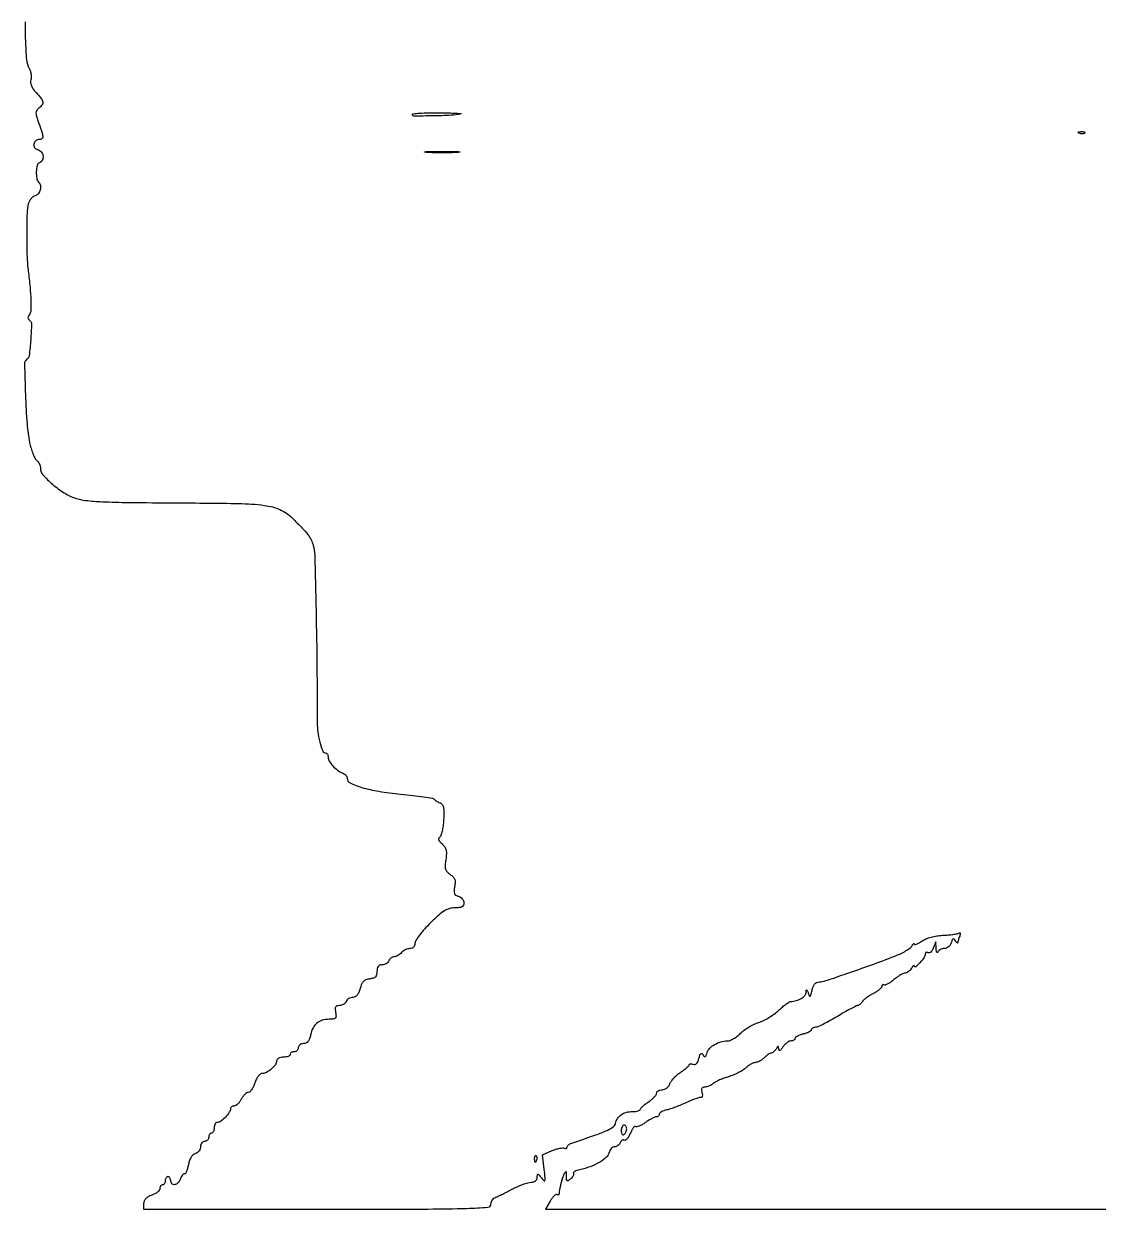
# Model space of a CAD drawing. Extents: x 0 to 1897, y 0 to 3427.
# Drawn here: x 102.8 to 498.7, y 0 to 436.7 of the extents above; entities that cross this region are included whole.
import ezdxf

# ---------------------------------------------------------------- set-up
doc = ezdxf.new("R2010")
doc.units = 0
doc.header["$MEASUREMENT"] = 0

msp = doc.modelspace()

# ---------------------------------------------------------------- linework, layer by layer
msp.add_lwpolyline([(103.409417, 437.406805, 0.011764), (103.463542, 430.374069, 0.014528), (103.882938, 423.42476, 0.103192), (104.859073, 420.212227, -0.049091), (105.292756, 419.19369, -0.038817), (105.562177, 418.026437, -0.040057), (105.640726, 416.892754, -0.074245), (105.494876, 415.983855, 0.10229), (105.388533, 414.959673, 0.073064), (105.670308, 413.838765, 0.0576), (106.350362, 412.61502, 0.031354), (107.439477, 411.281846, -0.020712), (109.265245, 409.141515, -0.123821), (109.856314, 407.812399, -0.206861), (109.594144, 406.721779, -0.074021), (108.43144, 405.573526, 0.082294), (107.637724, 404.763464, 0.153282), (107.3628, 403.895627, 0.074827), (107.553028, 402.608959, 0.009723), (108.416887, 399.963283, -0.005497), (109.637715, 396.328734, -0.070414), (109.88356, 394.917415, -0.268715), (109.531366, 394.262114, -0.139038), (108.606989, 394, 0.167608), (107.264965, 393.53713, 0.187981), (106.57152, 392.366835, 0.196327), (106.866269, 391.075648, 0.177547), (107.995874, 390.290828, -0.16064), (109.30628, 389.442858, -0.138515), (109.951379, 387.928133, -0.148559), (109.689094, 386.378056, -0.187608), (108.621031, 385.40807, 0.248217), (107.797005, 384.464344, 0.048426), (107.48427, 382.151668, 0.048991), (107.63035, 379.730876, 0.158104), (108.353882, 378.312785, -0.156917), (108.984879, 377.083102, -0.103202), (108.916152, 375.480896, -0.104384), (108.215484, 374.054372, -0.164059), (107.084694, 373.311897, 0.096372), (106.305677, 372.937577, 0.056588), (105.548744, 372.227974, 0.053667), (104.926438, 371.313204, 0.061135), (104.545505, 370.325285, 0.05517), (104.076108, 366.886872, 0.006006), (103.968556, 358.882899, 0.007725), (104.081896, 350.802413, 0.025565), (104.510159, 345.5, -0.010221), (105.167674, 339.615186, -0.01737), (105.445319, 334.670464, -0.015361), (105.409009, 330.794331, -0.163162), (104.855304, 329.339028, 0.062849), (104.517949, 328.80273, 0.123285), (104.422996, 328.310698, 0.143483), (104.574518, 327.881965, 0.098437), (104.954449, 327.528152, -0.267052), (105.709347, 326.130743, -0.011178), (105.421758, 320.263993, -0.011911), (104.865842, 314.439566, -0.228413), (103.912438, 312.945884, 0.266425), (103.13544, 311.511585, 0.002943), (103.481822, 300.03384, 0.009033), (104.067453, 289.223479, 0.033139), (105.012877, 282.437974, 0.019783), (105.538981, 280.327041, 0.022465), (106.212127, 278.353656, 0.022393), (106.927162, 276.745753, 0.104087), (107.554945, 275.9544, -0.064245), (108.108111, 275.360329, -0.044347), (108.575515, 274.56771, -0.044495), (108.893999, 273.709218, -0.066676), (109, 272.917861, 0.184248), (109.92417, 270.495053, 0.033339), (113.426797, 267.062298, 0.03607), (117.743385, 263.871413, 0.05935), (121.834513, 261.915856, 0.055451), (125.637718, 261.079183, 0.014814), (131.827163, 260.607085, 0.008769), (141.564048, 260.324992, 0.001739), (159, 260.186393, -0.00283), (182.006161, 259.953307, -0.028285), (191.603768, 259.257745, -0.071655), (197.248672, 257.683512, -0.090643), (201.725108, 254.648382, -0.006204), (205.487075, 250.859036, -0.028408), (207.513406, 248.513729, -0.047206), (208.721131, 246.593438, -0.048679), (209.532607, 244.5, -0.061901), (210.05908, 240.989749, -0.000943), (210.54009, 220.387288, -0.002879), (210.870372, 199.351452, -0.00414), (210.901333, 180.722755, 0.029343), (211.139238, 176.156271, 0.03657), (211.915636, 171.980416, 0.037762), (213.009724, 168.811281, 0.299199), (214.244111, 168, -0.189864), (214.532752, 167.886296, -0.088604), (214.777958, 167.559375, -0.06842), (214.944278, 167.074049, -0.04842), (215, 166.5, 0.139929), (215.410055, 165.063464, 0.046829), (216.743848, 163.307839, 0.046018), (218.511394, 161.708315, 0.069401), (220.326391, 160.704994, -0.062375), (220.966313, 160.362847, -0.060778), (221.508377, 159.870874, -0.065996), (221.876027, 159.310452, -0.112672), (222, 158.767285, 0.289586), (223.107601, 157.015267, 0.038517), (227.388667, 155.372993, 0.032263), (233.627303, 153.94643, 0.015891), (241.701522, 152.902999, -0.005127), (246.259773, 152.413423, -0.007953), (250.181072, 151.888176, -0.003281), (253.500061, 151.367454, -0.200027), (254, 151.056083, 0.077382), (254.304333, 150.744345, 0.02446), (254.844972, 150.379178, 0.02377), (255.496714, 150.025152, 0.024305), (256.174374, 149.737464, -0.142983), (256.990376, 149.133818, -0.109307), (257.457647, 148.120554, -0.055337), (257.634376, 146.423752, -0.011692), (257.544452, 143.443635, -0.018047), (257.344394, 141.217777, -0.024334), (256.993578, 139.226491, -0.022772), (256.559486, 137.649296, -0.177609), (256.096444, 137.059606, 0.160111), (255.731178, 136.625679, 0.180195), (255.717275, 136.082824, 0.097224), (256.114511, 135.396689, 0.029158), (256.965039, 134.531639, -0.055486), (257.946863, 133.422027, -0.094374), (258.45642, 132.297114, -0.074664), (258.581335, 130.882614, -0.024403), (258.351327, 128.795615, 0.022249), (258.103168, 126.629625, 0.08909), (258.246607, 125.308227, 0.116758), (258.815586, 124.310558, 0.052302), (259.962347, 123.31382, -0.048475), (261.04546, 122.386825, -0.10499), (261.621847, 121.460945, -0.097988), (261.794133, 120.338143, -0.038594), (261.605658, 118.778289, 0.027666), (261.382257, 117.216508, 0.117618), (261.519828, 116.289952, 0.164867), (262.028035, 115.696717, 0.070082), (263.005964, 115.288189, -0.082138), (263.770171, 114.947203, -0.073864), (264.416092, 114.367931, -0.076086), (264.85031, 113.644208, -0.097437), (265, 112.883369, -0.098536), (264.817848, 111.96805, -0.167869), (264.305826, 111.390711, -0.103458), (263.338252, 111.084533, -0.025077), (261.653829, 111, 0.070151), (259.68709, 110.7227, 0.068504), (257.856381, 109.91187, 0.044082), (255.729446, 108.322181, 0.011867), (252.653829, 105.435723, 0.016078), (250.488783, 103.163399, 0.020782), (248.660812, 100.937334, 0.019038), (247.310855, 98.997116, 0.143425), (247, 97.935723, -0.0769), (246.873959, 97.121057, -0.116308), (246.507512, 96.507745, -0.118674), (245.912013, 96.13073, -0.082226), (245.122445, 96, 0.067559), (244.312334, 95.890037, 0.044533), (243.430735, 95.559375, 0.044279), (242.614539, 95.074176, 0.063393), (242, 94.5, -0.049186), (241.419567, 93.926052, -0.041783), (240.706921, 93.440625, -0.043726), (239.975982, 93.108001, -0.08512), (239.34617, 93, 0.095347), (238.764533, 92.888068, 0.066847), (238.182023, 92.559375, 0.064538), (237.686979, 92.073427, 0.074982), (237.361626, 91.5, -0.098143), (237.000393, 90.926463, -0.066864), (236.399034, 90.440625, -0.064008), (235.659707, 90.112085, -0.07271), (234.893011, 90, 0.084984), (234.033118, 89.852782, 0.143619), (233.444468, 89.42861, 0.118176), (233.106844, 88.684284, 0.047681), (233, 87.566422, -0.055612), (232.864319, 86.350292, -0.139026), (232.440925, 85.572502, -0.127301), (231.644111, 85.091855, -0.043162), (230.307789, 84.816422, 0.058428), (228.947478, 84.492573, 0.110518), (228.003531, 83.88675, 0.095872), (227.32507, 82.871047, 0.036482), (226.779197, 81.25, -0.035074), (226.296253, 79.802378, -0.075455), (225.690411, 78.797943, -0.102321), (224.952426, 78.209061, -0.117933), (224.078397, 78, 0.07376), (223.322634, 77.887901, 0.06426), (222.592567, 77.559375, 0.066864), (221.997522, 77.073519, 0.096835), (221.638374, 76.5, -0.09813), (221.277162, 75.926463, -0.066864), (220.675869, 75.440625, -0.06401), (219.936638, 75.112085, -0.07272), (219.170057, 75, 0.069894), (218.261898, 74.872428, 0.19665), (217.767672, 74.482911, 0.144075), (217.599317, 73.759994, 0.032889), (217.755249, 72.5, -0.036496), (217.91693, 71.111527, -0.202523), (217.660289, 70.422769, -0.176089), (216.959847, 70.070596, -0.02655), (215.366577, 69.968197, 0.067044), (212.800515, 69.593538, 0.10551), (210.842021, 68.551138, 0.102892), (209.447433, 66.777717, 0.061356), (208.551771, 64.235712, -0.034069), (208.118149, 62.751883, -0.082764), (207.555532, 61.763708, -0.114098), (206.831281, 61.20062, -0.108837), (205.920545, 61, 0.07656), (205.186814, 60.886989, 0.089594), (204.56416, 60.559375, 0.100758), (204.147914, 60.072048, 0.127193), (204, 59.5, -0.099038), (203.885486, 58.927543, -0.097945), (203.559375, 58.440625, -0.097945), (203.072457, 58.114514, -0.099038), (202.5, 58, 0.064853), (201.926543, 57.925306, 0.082425), (201.440625, 57.70625, 0.098894), (201.115568, 57.381354, 0.148195), (201, 57, -0.226478), (200.817169, 56.617064, -0.074992), (200.265625, 56.29375, -0.057076), (199.457356, 56.073116, -0.038131), (198.5, 56, 0.048868), (197.518389, 55.903832, 0.074706), (196.71468, 55.615499, 0.098327), (196.18751, 55.180751, 0.172986), (196, 54.654988, -0.155876), (195.548468, 53.241806, -0.056807), (194.127242, 51.660131, -0.056417), (192.344555, 50.40734, -0.125619), (190.748811, 50, 0.163307), (190.030875, 49.759087, 0.06447), (189.277942, 49.019768, 0.051949), (188.573164, 47.900496, 0.034858), (188, 46.5, -0.030254), (187.465895, 45.159914, -0.040768), (186.816001, 44.028125, -0.046247), (186.151312, 43.231192, -0.198342), (185.591428, 43, 0.146282), (185.017302, 42.828359, 0.046643), (184.31314, 42.265625, 0.041974), (183.604458, 41.456721, 0.036055), (183, 40.5, -0.038233), (182.389757, 39.543363, -0.043483), (181.664079, 38.734375, -0.048383), (180.935623, 38.173639, -0.140753), (180.33102, 38, 0.072628), (179.8224, 37.925728, 0.087426), (179.390987, 37.709608, 0.10049), (179.102582, 37.388416, 0.133626), (179, 37.011431, -0.1512), (178.591823, 35.692501, -0.03888), (177.176561, 33.935106, -0.038439), (175.517686, 32.42569, -0.166879), (174.277759, 32, 0.154202), (173.790444, 31.84605, 0.097884), (173.375342, 31.4125, 0.080357), (173.095231, 30.764742, 0.062024), (173, 30, -0.048028), (172.926307, 29.234582, -0.068025), (172.70625, 28.5875, -0.088204), (172.381882, 28.151477, -0.191087), (172, 28, 0.148195), (171.618646, 27.884432, 0.098894), (171.29375, 27.559375, 0.082425), (171.074694, 27.073457, 0.064853), (171, 26.5, -0.099038), (170.885486, 25.927543, -0.097945), (170.559375, 25.440625, -0.097945), (170.072457, 25.114514, -0.099038), (169.5, 25, 0.127982), (168.927957, 24.85114, 0.100741), (168.440625, 24.432295, 0.089331), (168.112972, 23.805749, 0.076059), (168, 23.067388, -0.089963), (167.857838, 22.283672, -0.070927), (167.443313, 21.525795, -0.070328), (166.829161, 20.908128, -0.08533), (166.104895, 20.533292, 0.110534), (165.274523, 20.049542, 0.066084), (164.542957, 19.165213, 0.055317), (163.956269, 17.946456, 0.038188), (163.559581, 16.465905, -0.023247), (163.245975, 15.138077, -0.034792), (162.839728, 14.018109, -0.03772), (162.405767, 13.210226, -0.255998), (162.022075, 13, 0.175778), (161.636769, 12.860225, 0.056126), (161.208954, 12.4125, 0.048072), (160.80828, 11.765473, 0.037782), (160.5, 11, -0.117446), (159.700179, 9.669175, -0.164954), (158.473618, 9.04788, -0.240753), (157.443701, 9.401362, -0.194308), (157, 10.5, 0.064853), (156.925306, 11.073457, 0.082425), (156.70625, 11.559375, 0.098894), (156.381354, 11.884432, 0.148195), (156, 12, 0.148195), (155.618646, 11.884432, 0.098894), (155.29375, 11.559375, 0.082425), (155.074694, 11.073457, 0.064853), (155, 10.5, -0.064853), (154.925306, 9.926543, -0.082425), (154.70625, 9.440625, -0.098894), (154.381354, 9.115568, -0.148195), (154, 9, 0.138982), (153.618662, 8.891914, 0.100055), (153.29375, 8.588111, 0.085596), (153.074964, 8.13373, 0.069603), (153, 7.597825, -0.167193), (152.789467, 6.985815, -0.055992), (152.11875, 6.300334, -0.048318), (151.148098, 5.653439, -0.038986), (150, 5.149845, 0.040636), (148.670892, 4.561623, 0.07658), (147.73969, 3.852622, 0.094857), (147.191883, 3.012903, 0.09753), (147, 2.038546), (147, -0.026946), (211, 0.014657, 0.000457), (251.829746, 0.078476, 0.006788), (266.120166, 0.307897, 0.010871), (273.880404, 0.7069, 0.392958), (275, 1.911499, -0.085819), (275.130929, 2.668702, -0.067306), (275.514063, 3.410335, -0.067217), (276.081056, 4.024494, -0.085076), (276.75, 4.408691, 0.02122), (277.703133, 4.804972, 0.004632), (279.307813, 5.571669, 0.004817), (281.148828, 6.49441, 0.004603), (283, 7.466297, -0.017691), (284.88793, 8.39529, -0.017627), (286.839063, 9.18969, -0.017772), (288.589237, 9.761653, -0.063609), (289.75, 9.940975, 0.058899), (290.708594, 10.079866, 0.102554), (291.423582, 10.439415, 0.119998), (291.865192, 11.006543, 0.101491), (292.031803, 11.75, -0.024005), (292.095613, 12.712903, -0.425816), (292.318762, 12.883072, -0.181244), (292.685414, 12.676914, -0.007631), (293.646373, 11.5, 0.032181), (294.552078, 10.495662, 0.568512), (294.895304, 10.587422, 0.096652), (294.96637, 11.442042, 0.003329), (294.575522, 14.784712), (293.921905, 20.069423), (297.504971, 21.566524, -0.021793), (298.946912, 22.096471, -0.027895), (300.316331, 22.450295, -0.027972), (301.458222, 22.612541, -0.161068), (302.044018, 22.472795, 0.07539), (302.409633, 22.316887, 0.152409), (302.71918, 22.332348, 0.187113), (302.924019, 22.512856, 0.1202), (303, 22.824352, -0.152649), (303.126089, 23.227731, -0.061967), (303.514063, 23.661527, -0.053526), (304.080469, 24.057717, -0.045335), (304.75, 24.350962, 0.003033), (313.64713, 27.381317, 0.022467), (317.805616, 29.038747, 0.049569), (320.014484, 30.313022, 0.195677), (320.83436, 31.614907, -0.104576), (321.548237, 33.381981, -0.093923), (322.938617, 34.78849, -0.084748), (324.88324, 35.6916, -0.066519), (327.19113, 36, 0.025226), (328.26771, 36.054351, 0.039968), (329.175739, 36.220313, 0.047769), (329.820563, 36.460184, 0.2863), (330.002875, 36.75, -0.188554), (330.160221, 37.147903, -0.019771), (330.884467, 37.867188, -0.022311), (331.852895, 38.679265, -0.016078), (333, 39.5, 0.026641), (334.146438, 40.357425, 0.032618), (335.115533, 41.279688, 0.034428), (335.804899, 42.138974, 0.15241), (335.997125, 42.75, -0.158965), (336.153853, 43.226784, -0.096665), (336.593926, 43.632812, -0.078521), (337.250227, 43.906997, -0.059824), (338.024751, 44, 0.093412), (338.888772, 44.162842, 0.071323), (339.727907, 44.637713, 0.067407), (340.441896, 45.361176, 0.066973), (340.939593, 46.25, -0.065231), (341.497511, 47.254528, -0.028604), (342.47364, 48.426562, -0.027709), (343.66669, 49.569036, -0.033203), (344.911967, 50.5, 0.015241), (346.092874, 51.318453, 0.021449), (347.089674, 52.123593, 0.01846), (347.840021, 52.835679, 0.195079), (347.997125, 53.218615, -0.245066), (348.116807, 53.44591, -0.124898), (348.427481, 53.561773, -0.077156), (348.899006, 53.54028, -0.041736), (349.458128, 53.377694, 0.138438), (350.137083, 53.315547, 0.15118), (350.721854, 53.622916, 0.098385), (351.206038, 54.34507, 0.037165), (351.590385, 55.5041, -0.018683), (351.958562, 56.768902, -0.134393), (352.30762, 57.292702, -0.347014), (352.687941, 57.310884, -0.094674), (353.132282, 56.845021, 0.055815), (353.5878, 56.286865, 0.328409), (353.939975, 56.237175, 0.182512), (354.253458, 56.598011, 0.021526), (354.58478, 57.628102, -0.127495), (355.513443, 59.243412, -0.067579), (357.34925, 60.669525, -0.062412), (359.690883, 61.661867, -0.069154), (362.123976, 62, 0.097614), (363.097021, 62.191793, 0.034164), (364.382101, 62.824529, 0.032379), (365.736888, 63.73274, 0.032536), (366.960753, 64.806907, -0.038539), (368.315788, 65.967738, -0.023307), (370.078819, 67.134737, -0.023276), (371.949045, 68.136057, -0.037451), (373.63383, 68.78982, 0.040523), (375.363011, 69.473043, 0.021772), (377.376245, 70.575033, 0.021542), (379.343854, 71.885169, 0.031452), (380.944875, 73.215726, -0.013598), (382.341223, 74.463052, -0.017738), (383.687761, 75.522032, -0.015463), (384.851367, 76.318142, -0.13415), (385.444875, 76.503294, 0.063339), (387.400875, 76.823356, 0.060997), (389.241456, 77.624524, 0.06915), (390.594002, 78.697115, 0.182099), (391.070285, 79.817388, -0.012746), (391.129605, 80.698281, -0.480486), (391.275258, 80.794174, -0.218052), (391.471351, 80.61405, -0.006386), (391.904647, 79.546808, 0.021386), (392.359189, 78.51697, 0.471122), (392.639733, 78.450745, 0.176194), (392.894699, 78.845699, 0.006761), (393.265767, 80.578837, -0.040891), (393.656558, 81.942312, -0.085934), (394.214076, 82.888815, -0.106951), (394.96586, 83.465014, -0.091671), (395.931712, 83.719903, 0.060689), (398.311277, 84.19339, 0.002804), (406.146372, 86.818172, 0.004922), (414.930962, 89.912802, 0.004731), (423.769806, 93.219706, 0.019019), (425.856903, 94.115697, 0.021926), (427.770605, 95.130029, 0.021664), (429.299498, 96.119854, 0.106451), (429.989397, 96.874182, -0.021507), (430.357616, 97.446484, -0.066808), (430.669116, 97.782101, -0.250136), (430.861998, 97.821003, -0.321003), (430.969591, 97.681906, 0.441183), (431.178652, 97.504868, 0.061089), (431.79888, 97.663486, 0.038825), (432.692244, 98.095045, 0.019504), (433.75, 98.768013, -0.054669), (435.19238, 99.549264, -0.029401), (437.109449, 100.202458, -0.027783), (439.262575, 100.670512, -0.028518), (441.43559, 100.89179, 0.010496), (443.397551, 101.020386, 0.013129), (445.210502, 101.225573, 0.011362), (446.71017, 101.47017, 0.092557), (447.355528, 101.719729, -0.134376), (447.691097, 101.81856, -0.342634), (447.881843, 101.676267, -0.130518), (447.886034, 101.261697, -0.029246), (447.669939, 100.582257, 0.010846), (447.412355, 99.864859, 0.011611), (447.192296, 99.152976, 0.011229), (447.031482, 98.533844, 0.052237), (446.984687, 98.168213, -0.355228), (446.891141, 98.058395, -0.217921), (446.716734, 98.102288, -0.061717), (446.43233, 98.394512, -0.020999), (446.094011, 98.882128, 0.052177), (445.622568, 99.478617, 0.322489), (445.259454, 99.542363, 0.184636), (444.92615, 99.188508, 0.020755), (444.541936, 98.132128, -0.073174), (444.144817, 97.317158, -0.067664), (443.520783, 96.626313, -0.071535), (442.773467, 96.159636, -0.104223), (442.015946, 96, 0.06231), (441.271244, 95.906834, 0.059894), (440.561729, 95.632813, 0.064761), (439.992077, 95.228238, 0.110542), (439.662281, 94.75, -0.188007), (439.460391, 94.535535, -0.404425), (439.264248, 94.601563, -0.085107), (439.102388, 95.110981, -0.020245), (439.015561, 96), (438.873227, 98.5), (437.945072, 96.185755, -0.045328), (437.515911, 95.345094, -0.072727), (436.993328, 94.734403, -0.103478), (436.465039, 94.437812, -0.218093), (436.008459, 94.494772, 0.085896), (435.623289, 94.649599, 0.164744), (435.296235, 94.611582, 0.179827), (435.078455, 94.388187, 0.104583), (435, 94.017204, -0.157662), (434.592714, 92.757667, -0.027461), (433.00069, 90.790591, -0.038165), (431.466574, 89.33486, -0.620457), (430.969591, 89.561439, 0.283793), (430.85541, 89.733668, 0.279558), (430.648701, 89.710235, 0.073833), (430.315103, 89.362965, 0.022631), (429.919901, 88.75, -0.050278), (429.433989, 88.080586, -0.048777), (428.819695, 87.514063, -0.052823), (428.175746, 87.126361, -0.109533), (427.605849, 87, 0.110182), (426.928228, 86.848842, 0.023599), (425.856238, 86.282352, 0.023579), (424.651402, 85.492147, 0.020558), (423.467914, 84.556942, -0.022749), (422.319663, 83.657724, -0.032701), (421.221294, 82.979016, -0.034187), (420.297545, 82.566752, -0.23019), (419.812375, 82.615959, 0.105254), (419.502844, 82.72679, 0.180229), (419.238635, 82.667007, 0.164199), (419.061363, 82.441471, 0.08537), (419, 82.084697, -0.189355), (418.80296, 81.583059, -0.032516), (418.045313, 80.866937, -0.03146), (416.994534, 80.10189, -0.023483), (415.75, 79.3902, 0.020929), (414.447198, 78.653991, 0.021367), (413.219779, 77.816178, 0.021721), (412.22028, 76.999452, 0.078197), (411.70031, 76.36452, -0.042424), (411.331611, 75.842464, -0.044895), (410.886398, 75.400828, -0.049379), (410.434635, 75.096408, -0.124203), (410.052514, 75, 0.119667), (409.489283, 74.863241, 0.004333), (407.51945, 73.825, 0.007729), (405.204558, 72.532599, 0.005321), (402.620274, 71, -0.00945), (399.987832, 69.468085, -0.012386), (397.524297, 68.175, -0.009962), (395.435126, 67.194861, -0.10507), (394.51807, 67, 0.058727), (393.937485, 66.931572, 0.077773), (393.445933, 66.72959, 0.096359), (393.116642, 66.430587, 0.16175), (393, 66.079455, -0.230346), (392.806252, 65.68121, -0.04518), (392.11875, 65.235766, -0.039605), (391.149012, 64.819532, -0.027524), (390, 64.5, 0.027524), (388.850988, 64.180468, 0.039605), (387.88125, 63.764234, 0.04518), (387.193748, 63.31879, 0.230346), (387, 62.920545, -0.154441), (386.888907, 62.569464, -0.09784), (386.576032, 62.27041, -0.080275), (386.108582, 62.068602, -0.061915), (385.556704, 62, 0.115592), (384.893271, 61.844548, 0.04435), (384.080094, 61.347139, 0.040914), (383.259007, 60.627872, 0.039673), (382.556704, 59.777494, -0.017914), (381.852704, 58.845321, -0.1112), (381.38464, 58.477044, -0.396037), (381.107053, 58.565661, -0.124947), (380.984687, 59.027494, 0.014557), (380.952216, 59.848896, 0.402518), (380.806517, 59.981086, 0.240957), (380.584219, 59.859232, 0.008188), (380.021162, 59, -0.037504), (379.59498, 58.426027, -0.041038), (379.099477, 57.940625, -0.044953), (378.610553, 57.603813, -0.129055), (378.215046, 57.5, 0.121837), (377.773613, 57.390813, 0.026522), (377.095089, 56.985937, 0.02615), (376.340072, 56.419899, 0.022454), (375.607143, 55.75, -0.037411), (374.828979, 55.08032, -0.034526), (373.93928, 54.514062, -0.03635), (373.074113, 54.122394, -0.088338), (372.386758, 54, 0.095205), (371.673338, 53.862915, 0.031878), (370.710091, 53.405419, 0.030382), (369.6836, 52.750526, 0.030357), (368.743752, 51.975895, -0.047668), (367.626054, 51.11779, -0.021771), (366.023891, 50.209024, -0.021327), (364.239864, 49.391308, -0.027479), (362.535565, 48.803373, 0.01779), (360.874765, 48.266201, 0.016738), (359.221692, 47.602356, 0.016974), (357.797287, 46.915542, 0.054033), (356.921259, 46.327477, -0.042386), (356.201015, 45.819317, -0.032912), (355.342842, 45.389946, -0.03382), (354.482947, 45.094932, -0.065816), (353.764879, 45, 0.093819), (353.091803, 44.872583, 0.183083), (352.692841, 44.510966, 0.137363), (352.566828, 43.887031, 0.045543), (352.721388, 42.95741, -0.036091), (352.86389, 42.19011, -0.074894), (352.840787, 41.582954, -0.138996), (352.664875, 41.231235, -0.279211), (352.377769, 41.146728, 0.137177), (351.819282, 41.138711, 0.011599), (350.43597, 40.695287, 0.014708), (348.787605, 40.069536, 0.010844), (347, 39.284251, -0.010527), (345.075505, 38.437377, -0.008996), (343.014062, 37.624734, -0.009095), (341.112888, 36.95366, -0.025373), (339.75, 36.575882, 0.03198), (338.697002, 36.268976, 0.044536), (337.807813, 35.854101, 0.052526), (337.186097, 35.400303, 0.21192), (337, 34.980948, -0.110916), (336.915952, 34.606727, -0.100009), (336.678159, 34.288153, -0.09476), (336.322696, 34.074463, -0.088308), (335.90437, 34, 0.102159), (335.30449, 33.876141, 0.018035), (334.260511, 33.380454, 0.01887), (333.061133, 32.698362, 0.015989), (331.846795, 31.890909, -0.022565), (330.666513, 31.128288, -0.034133), (329.571109, 30.585175, -0.036721), (328.67971, 30.291118, -0.263515), (328.259106, 30.407561, 0.376318), (327.927043, 30.429358, 0.063356), (327.435869, 29.942634, 0.043173), (326.877967, 29.085711, 0.023203), (326.335301, 27.946127, -0.030157), (325.771711, 26.803777, -0.050365), (325.150107, 25.931713, -0.069455), (324.566854, 25.428153, -0.289474), (324.123405, 25.423731, 0.157301), (323.730327, 25.520562, 0.122624), (323.309573, 25.38367, 0.096298), (322.923495, 25.023582, 0.065544), (322.63617, 24.494256, -0.080387), (322.303906, 23.923037, -0.065562), (321.786958, 23.438938, -0.066572), (321.171437, 23.111644, -0.089176), (320.550437, 23, 0.132798), (319.929754, 22.83219, 0.074186), (319.315187, 22.339062, 0.065352), (318.799353, 21.610328, 0.059503), (318.469034, 20.75, -0.153225), (317.403499, 19.019106, -0.047981), (314.89364, 17.231031, -0.042609), (311.524892, 15.653487, -0.034998), (307.709102, 14.544563, 0.026528), (306.669986, 14.261562, 0.048336), (305.866087, 13.906855, 0.072145), (305.390549, 13.540692, 0.341014), (305.354141, 13.220683, -0.184156), (305.421189, 12.851765, -0.065277), (305.252229, 12.332932, -0.053941), (304.896857, 11.757148, -0.041017), (304.39504, 11.210573, -0.047759), (303.480239, 10.514226, -0.405249), (303.021703, 10.614292, -0.150364), (302.806586, 11.342076, -0.01047), (302.875737, 13.5, 0.690906), (302.4422, 13.690793, 0.108356), (301.688461, 12.489391, 0.025979), (300.617997, 8.934609, 0.037256), (300.07431, 5.690983, -0.114283), (299.984982, 5.420677, -0.165339), (299.793595, 5.260671, -0.14683), (299.525393, 5.239967, -0.084963), (299.223034, 5.362157, 0.291734), (298.813376, 5.356365, 0.050291), (298.181823, 4.843197, 0.041128), (297.468295, 4.005875, 0.025633), (296.769544, 2.921174), (295.093021, 0), (1079.79651, 0.007802)], format="xyb")
for points in [[(264, 403.444278, -0.040454), (260.201231, 402.941113, -0.008833), (253.599744, 402.722136, -0.002695), (246.51723, 402.650575, -0.415595), (246, 403.165373, -0.384827), (246.298501, 403.495775, -0.006948), (248.864062, 403.720753, -0.013341), (252.011574, 403.868455, -0.008028), (255.75, 403.883999, -0.003281), (259.391132, 403.816779, -0.007057), (262.195312, 403.70698, -0.00951), (263.991948, 403.576913, -0.858552)], [(493.729167, 396.395833, -0.126455), (493.402231, 396.202593, -0.060344), (492.916927, 396.123424, -0.05415), (492.359369, 396.160852, -0.051402), (491.8125, 396.316886, -0.054073), (491.395823, 396.538436, -0.470617), (491.37858, 396.720685, -0.168741), (491.670344, 396.862007, -0.018894), (492.416667, 396.921053, -0.028489), (493.112848, 396.910055, -0.077125), (493.592839, 396.799335, -0.208169), (493.77538, 396.614691, -0.296942)], [(262.75, 389.261012, -0.009864), (260.132307, 389.148534, -0.005804), (257, 389.112174, -0.005804), (253.867693, 389.148534, -0.009864), (251.25, 389.261012, -0.061613), (250.551892, 389.39219, -0.829596), (250.567188, 389.51584, -0.013058), (252.876693, 389.600303, -0.002611), (257, 389.621831, -0.002611), (261.123307, 389.600303, -0.013058), (263.432813, 389.51584, -0.829596), (263.448108, 389.39219, -0.061613)], [(323, 28.940983, 0.047867), (323.071541, 28.195401, 0.104212), (323.29375, 27.66835, 0.181468), (323.621877, 27.441401, 0.202618), (324, 27.5, 0.08825), (324.382836, 27.842344, 0.053305), (324.70625, 28.359775, 0.051278), (324.925833, 28.961978, 0.061875), (325, 29.559017, 0.067639), (324.925146, 30.109818, 0.08433), (324.70625, 30.576711, 0.09965), (324.38134, 30.888931, 0.142666), (324, 31, 0.195654), (323.618015, 30.844577, 0.086673), (323.29375, 30.395164, 0.066561), (323.073608, 29.729059, 0.0466)], [(291.683114, 17.8125, -0.054073), (291.461564, 17.395823, -0.470617), (291.279315, 17.37858, -0.168741), (291.137993, 17.670344, -0.018894), (291.078947, 18.416667, -0.028489), (291.089945, 19.112848, -0.077125), (291.200665, 19.592839, -0.208169), (291.385309, 19.77538, -0.296942), (291.604167, 19.729167, -0.126455), (291.797407, 19.402231, -0.060344), (291.876576, 18.916927, -0.05415), (291.839148, 18.359369, -0.051402)]]:
    msp.add_lwpolyline(points, format="xyb", close=True)

doc.saveas('drawing.dxf')
